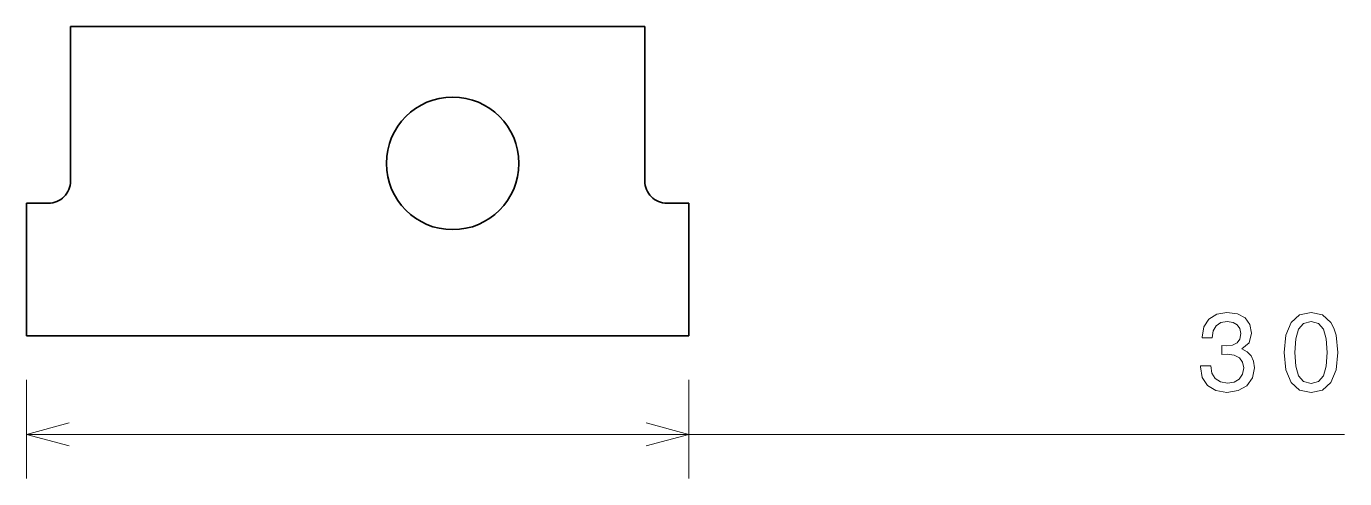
# Model space of a CAD drawing. Extents: x 73.1 to 132.8, y 127.7 to 148.2.
import ezdxf

# ---------------------------------------------------------------- set-up
doc = ezdxf.new("R2010")
doc.units = 0

msp = doc.modelspace()

# ---------------------------------------------------------------- linework, layer by layer
at = {"color": 7, "lineweight": 35}
for p, q in [((75.125023, 148.182816), (101.125023, 148.182816)), ((73.125023, 134.182816), (103.125023, 134.182816))]:
    msp.add_line(p, q, dxfattribs=at)
at = {"color": 7, "lineweight": 35, "ltscale": 0.175}
for p, q in [((75.125023, 141.182816), (75.125023, 148.182816)), ((101.125023, 148.182816), (101.125023, 141.182816))]:
    msp.add_line(p, q, dxfattribs=at)
at = {"color": 7, "lineweight": 35, "ltscale": 0.15}
for p, q in [((73.125023, 140.182816), (73.125023, 134.182816)), ((103.125023, 134.182816), (103.125023, 140.182816))]:
    msp.add_line(p, q, dxfattribs=at)
at = {"color": 7, "lineweight": 35, "ltscale": 0.025}
for p, q in [((74.125023, 140.182816), (73.125023, 140.182816)), ((103.125023, 140.182816), (102.125023, 140.182816))]:
    msp.add_line(p, q, dxfattribs=at)
at = {"color": 7, "lineweight": 13, "ltscale": 0.111714}
for p, q in [((73.125023, 132.182816), (73.125023, 127.714241)), ((103.125023, 132.182816), (103.125023, 127.714241))]:
    msp.add_line(p, q, dxfattribs=at)
at = {"color": 7, "lineweight": 13}
msp.add_line((73.125023, 129.714233), (132.812134, 129.714233), dxfattribs=at)
for points in [[(126.287201, 132.81366), (126.287201, 132.778366), (126.367889, 132.294205), (126.604919, 131.931091), (126.978119, 131.699112), (127.472351, 131.613373), (127.996849, 131.699112), (128.390228, 131.921005), (128.64238, 132.274033), (128.733154, 132.727921), (128.69281, 133.025482), (128.581863, 133.267548), (128.400299, 133.454147), (128.158234, 133.590317), (128.486053, 133.862656), (128.602036, 134.296371), (128.526398, 134.689743), (128.30954, 134.987289), (127.956505, 135.173889), (127.472351, 135.239456), (127.018463, 135.158768), (126.670479, 134.936859), (126.443535, 134.583832), (126.367889, 134.114807), (126.367889, 134.079514), (126.816734, 134.079514), (126.857079, 134.402283), (126.988205, 134.634262), (127.20002, 134.775482), (127.497574, 134.825912), (127.759819, 134.785568), (127.951462, 134.679657), (128.067459, 134.508179), (128.112839, 134.276199), (128.067459, 134.029083), (127.946419, 133.862656), (127.734604, 133.761795), (127.447136, 133.731537), (127.25045, 133.736572), (127.25045, 133.338165), (127.497574, 133.348236), (127.815292, 133.302856), (128.052322, 133.181824), (128.193542, 132.985138), (128.243958, 132.727921), (128.188492, 132.435425), (128.042236, 132.218567), (127.810249, 132.082397), (127.502609, 132.037003), (127.184891, 132.087433), (126.952896, 132.238739), (126.806648, 132.480804), (126.751175, 132.81366)], [(130.078705, 133.423889), (130.154343, 132.632111), (130.391373, 132.067261), (130.769623, 131.724319), (131.294113, 131.613373), (131.813568, 131.724319), (132.191803, 132.067261), (132.423798, 132.632111), (132.504486, 133.423889), (132.423798, 134.210632), (132.327972, 134.523315), (132.191803, 134.780518), (131.813568, 135.123459), (131.294113, 135.239456), (130.769623, 135.123459), (130.391373, 134.775482), (130.154343, 134.210632)], [(130.562836, 133.423889), (130.60318, 134.034119), (130.729279, 134.472885), (130.956207, 134.730087), (131.294113, 134.820862), (131.626968, 134.730087), (131.853912, 134.472885), (131.97998, 134.034119), (132.02034, 133.423889), (131.97998, 132.808624), (131.853912, 132.369858), (131.626968, 132.112656), (131.294113, 132.026917), (130.956207, 132.112656), (130.729279, 132.369858), (130.60318, 132.808624)]]:
    msp.add_lwpolyline(points, close=True, dxfattribs=at)
for points in [[(75.056877, 130.231873), (73.125023, 129.714233), (75.056877, 129.196594)], [(101.193176, 129.196594), (103.125023, 129.714233), (101.193176, 130.231873)]]:
    msp.add_lwpolyline(points, dxfattribs=at)
at = {"color": 7, "lineweight": 35}
msp.add_circle((92.425018, 141.982819), 3, dxfattribs=at)
for centre, start, end in [((74.125023, 141.182816), 269.999997, 360), ((102.125023, 141.182816), 179.999995, 269.999997)]:
    msp.add_arc(centre, 1, start, end, dxfattribs=at)

doc.saveas('drawing.dxf')
